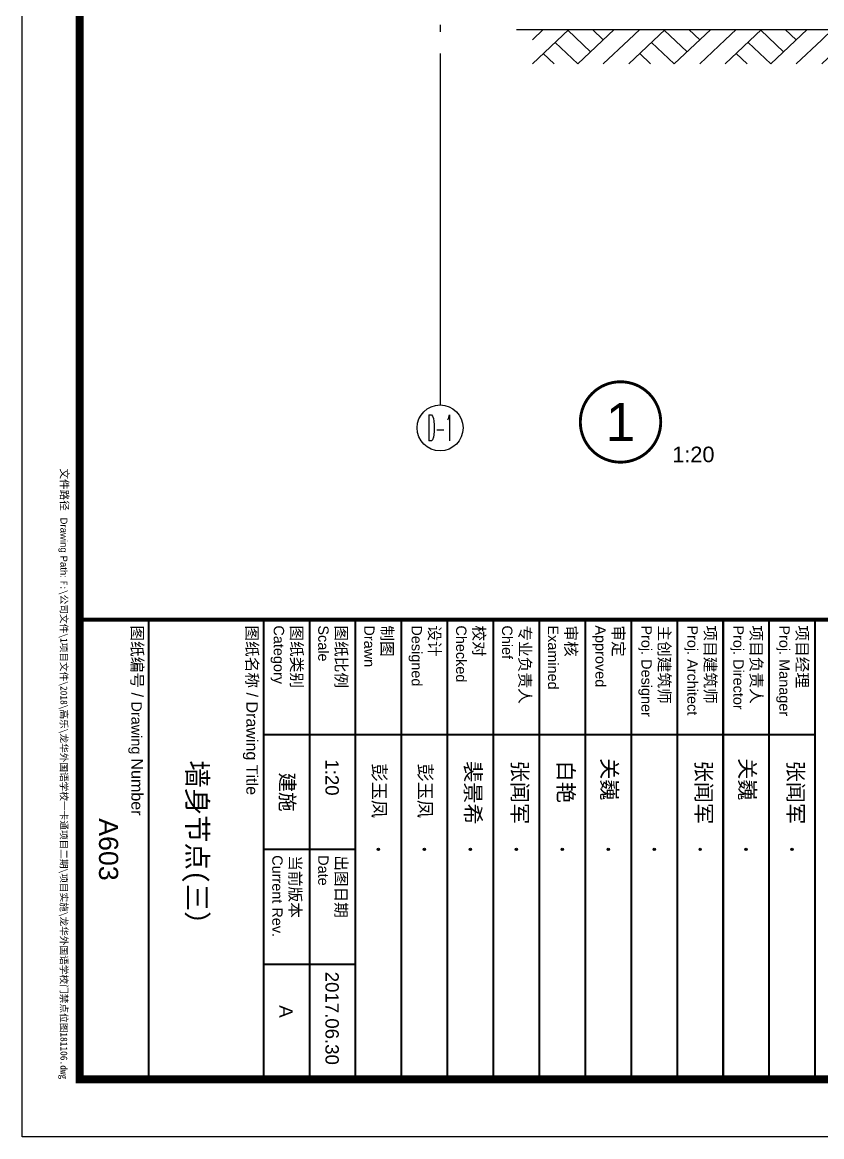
# Model space of a CAD drawing. Extents: x 447078 to 1776277, y 243534 to 519428.
# Drawn here: x 539685 to 542468, y 295999 to 299879 of the extents above; entities that cross this region are included whole.
import ezdxf
from ezdxf.enums import TextEntityAlignment as Align

# ---------------------------------------------------------------- set-up
doc = ezdxf.new("R2010")
doc.units = 0
doc.header["$LTSCALE"] = 1000
doc.header["$MEASUREMENT"] = 0
doc.linetypes.add('$2$CCDID0GLB00001', pattern=[30, 26.5, -1.5, 0.5, -1.5])
for name, color, linetype in [('$0$G-ANNO-TEXT', 33, 'Continuous'), ('$2$G-GRID', 1, '$2$CCDID0GLB00001'), ('A-SURF', 6, 'Continuous'), ('A-WALL-HATH', 8, 'Continuous'), ('AXIS_TEXT', 7, 'Continuous'), ('DIM_IDEN', 3, 'Continuous'), ('G-0-XREF', 2, 'Continuous'), ('G-GRID-DIMS', 123, 'Continuous'), ('G-GRID-IDEN', 103, 'Continuous'), ('PUB_TEXT', 7, 'Continuous'), ('图框CCDI_B0GA1+0.00$0$G-ANNO-TEXT', 33, 'Continuous'), ('图框CCDI_B0GA1+0.00$0$G-BORD', 3, 'Continuous')]:
    doc.layers.add(name, color=color, linetype=linetype)
doc.styles.add('$0$CCDI_T_G01', font='')
doc.styles.add('$0$CCDI_T_G03', font='')
doc.styles.add('_TCH_AXIS', font='COMPLEX', dxfattribs={"bigfont": 'GBCBIG'})
doc.styles.add('C-D_T0G_01', font='')
doc.styles.add('CCDI_T_G01', font='')
doc.styles.add('COMPLEX', font='COMPLEX')
doc.styles.add('图框CCDI_B0GA1+0.00$0$CCDI_T_G01', font='arial.ttf')
doc.styles.get('$0$CCDI_T_G01').set_extended_font_data('Arial')
doc.styles.get('$0$CCDI_T_G03').set_extended_font_data('SimHei')
doc.styles.get('C-D_T0G_01').set_extended_font_data('Arial')
doc.styles.get('CCDI_T_G01').set_extended_font_data('Arial')

# ---------------------------------------------------------------- blocks, each defined once
blk = doc.blocks.new('图框CCDI_B0GA1+0.00')
at = {"layer": '图框CCDI_B0GA1+0.00$0$G-BORD'}
for points in [[(79080, 13400, 1), (79120, 13400, 1)], [(79080, 12600, 1), (79120, 12600, 1)], [(79080, 11800, 1), (79120, 11800, 1)], [(79080, 11000, 1), (79120, 11000, 1)], [(79080, 10200, 1), (79120, 10200, 1)], [(79080, 9400, 1), (79120, 9400, 1)], [(79080, 8600, 1), (79120, 8600, 1)], [(79080, 7800, 1), (79120, 7800, 1)], [(79080, 7000, 1), (79120, 7000, 1)], [(79080, 6200, 1), (79120, 6200, 1)]]:
    blk.add_hatch(color=256, dxfattribs=at).paths.add_polyline_path(points)
blk.add_line((75100, 9600), (75100, 11600), dxfattribs=at)
blk.add_lwpolyline([(0, 59400), (84100, 59400), (84100, 0), (0, 0)], close=True, dxfattribs=at)
at = {"layer": '图框CCDI_B0GA1+0.00$0$G-BORD', "const_width": 140}
blk.add_lwpolyline([(3300, 58400), (83100, 58400), (83100, 1000), (3300, 1000)], close=True, dxfattribs=at)
at = {"layer": '图框CCDI_B0GA1+0.00$0$G-BORD'}
for points, const_width in [([(75100, 1000), (75100, 58400)], 70), ([(75100, 13800), (83100, 13800)], 35), ([(77100, 4200), (77100, 13800)], 35), ([(75100, 13000), (83100, 13000)], 35), ([(75100, 12200), (83100, 12200)], 35), ([(75100, 11400), (83100, 11400)], 35), ([(75100, 10600), (83100, 10600)], 35), ([(75100, 9800), (83100, 9800)], 35), ([(75100, 9000), (83100, 9000)], 35), ([(75100, 8200), (83100, 8200)], 35), ([(75100, 7400), (83100, 7400)], 35), ([(75100, 6600), (83100, 6600)], 35), ([(75100, 5800), (83100, 5800)], 35), ([(79100, 4200), (79100, 5800)], 35), ([(81100, 4200), (81100, 5800)], 35), ([(75100, 5000), (83100, 5000)], 35), ([(75100, 4200), (83100, 4200)], 35), ([(75100, 2200), (83100, 2200)], 35)]:
    blk.add_lwpolyline(points, dxfattribs=dict(at, const_width=const_width))
for centre in [(79100, 13400), (79100, 12600), (79100, 11800), (79100, 11000), (79100, 10200), (79100, 9400), (79100, 8600), (79100, 7800), (79100, 7000), (79100, 6200)]:
    blk.add_circle(centre, 20, dxfattribs=at)
at = {"layer": '图框CCDI_B0GA1+0.00$0$G-ANNO-TEXT', "style": '图框CCDI_B0GA1+0.00$0$CCDI_T_G01'}
for s, height, p in [('张闻军', 270.6, (77552, 13327)), ('关巍', 270.6, (77509, 12484)), ('张闻军', 270.6, (77552, 11727)), ('关巍', 270.6, (77509, 10084)), ('白艳', 270.6, (77552, 9327)), ('张闻军', 270.6, (77552, 8527)), ('裴景希', 270.6, (77561, 7710)), ('2017.06.30', 232, (81228, 5277)), ('A', 232, (81812, 4477))]:
    blk.add_text(s, height=height, dxfattribs=at).set_placement(p)
at = {"layer": '图框CCDI_B0GA1+0.00$0$G-ANNO-TEXT', "char_height": 200, "width": 1900, "attachment_point": 4, "line_spacing_factor": 0.96, "style": '图框CCDI_B0GA1+0.00$0$CCDI_T_G01'}
for s, insert in [('{\\fSimSun|b0|i0|c134|p54;项目经理\\P\\fArial|b0|i0|c0|p39;\\H0.9x;Proj. Manager}', (75200, 13400)), ('{\\fSimSun|b0|i0|c134|p54;项目负责人\\P\\fArial|b0|i0|c0|p39;\\H0.9x;Proj. Director}', (75200, 12600)), ('{\\fSimSun|b0|i0|c134|p54;项目建筑师\\P\\fArial|b0|i0|c0|p39;\\H0.9x;Proj. Architect}', (75200, 11800)), ('{\\fSimSun|b0|i0|c134|p54;主创建筑师\\P\\fArial|b0|i0|c0|p39;\\H0.9x;Proj. Designer}', (75200, 11000)), ('{\\fSimSun|b0|i0|c134|p54;审定\\P\\fArial|b0|i0|c0|p39;\\H0.9x;Approved}', (75200, 10200)), ('{\\fSimSun|b0|i0|c134|p54;审核\\P\\fArial|b0|i0|c0|p39;\\H0.9x;Examined}', (75200, 9400)), ('{\\fSimSun|b0|i0|c134|p54;专业负责人\\P\\fArial|b0|i0|c0|p39;\\H0.9x;Chief}', (75200, 8600)), ('{\\fSimSun|b0|i0|c134|p54;校对\\P\\fArial|b0|i0|c0|p39;\\H0.9x;Checked}', (75200, 7800)), ('{\\fSimSun|b0|i0|c134|p54;设计\\P\\fArial|b0|i0|c0|p39;\\H0.9x;Designed}', (75200, 7000)), ('{\\fSimSun|b0|i0|c134|p54;制图\\P\\fArial|b0|i0|c0|p39;\\H0.9x;Drawn}', (75200, 6200)), ('{\\fSimSun|b0|i0|c134|p54;图纸比例\\P\\fArial|b0|i0|c0|p39;\\H0.9x;Scale}', (75200, 5400)), ('{\\fSimSun|b0|i0|c134|p54;出图日期\\P\\fArial|b0|i0|c0|p39;\\H0.9x;Date}', (79200, 5400)), ('{\\fSimSun|b0|i0|c134|p6;图纸类别\\P\\fArial|b0|i0|c0|p34;\\H0.9x;Category}', (75200, 4600)), ('{\\fSimSun|b0|i0|c134|p6;当前版本\\P\\fArial|b0|i0|c0|p34;\\H0.9x;Current Rev.}', (79200, 4600))]:
    blk.add_mtext(s, dxfattribs=dict(at, insert=insert))
at = {"layer": '图框CCDI_B0GA1+0.00$0$G-ANNO-TEXT', "style": '图框CCDI_B0GA1+0.00$0$CCDI_T_G01'}
for s, insert, char_height, width, attachment_point in [('{\\fSimSun|b0|i0|c134|p2;建施}', (78100, 4600), 250, 2000, 5), ('{\\fSimSun|b0|i0|c134|p54;图纸名称} / Drawing Title', (75200, 4100), 200, 6902.13, 1), ('{\\fSimSun|b0|i0|c134|p6;图纸编号} / {\\H0.9x;Drawing }Number', (75200, 2100), 200, 6902.13, 1), ('{\\fSimSun|b0|i0|c134|p6;\\H0.9x;文件路径}  {\\H0.8x;Drawing Path: \\fSimHei|b0|i0|c134|p2;F:\\公司文件\\1项目文件\\2018\\高乐\\龙华外国语学校一卡通项目二期\\项目实施\\龙华外国语学校门禁点位图181106.dwg}', (83100, 800), 150, 39400, 3)]:
    blk.add_mtext(s, dxfattribs=dict(at, insert=insert, char_height=char_height, width=width, attachment_point=attachment_point))
blk = doc.blocks.new('_AXISO')
blk.add_circle((0, 0), 0.5)
at = {"layer": 'AXIS_TEXT', "style": 'COMPLEX', "width": 1.041667}
blk.add_attdef('A', text='', height=0.56, dxfattribs=at).set_placement((-0.25, -0.28), (0.25, -0.28), align=Align.FIT)
blk = doc.blocks.new('$LinePat$素土夯实')
at = {"color": 0}
for p, q in [((0, -210), (210, 0)), ((120, -300), (420, 0)), ((420, 0), (607.5, -187.5)), ((495, -300), (795, 0)), ((615, 0), (705, -90)), ((315, -105), (502.5, -292.5)), ((210, -210), (300, -300)), ((705, -300), (795, -210))]:
    blk.add_line(p, q, dxfattribs=at)

msp = doc.modelspace()

# ---------------------------------------------------------------- linework, layer by layer
at = {"layer": '$2$G-GRID', "ltscale": 0.05}
msp.add_lwpolyline([(541139.8, 310270.4), (541139.8, 298643)], dxfattribs=at)
at = {"layer": 'A-SURF'}
msp.add_lwpolyline([(541405.7, 299853.8), (543139.8, 299853.8)], dxfattribs=at)
at = {"layer": 'DIM_IDEN', "const_width": 10}
msp.add_lwpolyline([(541907.8, 298487.4, 1), (541627.8, 298487.4, 1)], format="xyb", close=True, dxfattribs=at)
at = {"layer": 'G-GRID-DIMS'}
msp.add_line((541139.8, 298643), (541139.8, 298546.7), dxfattribs=at)

# ---------------------------------------------------------------- block references
at = {"layer": 'A-WALL-HATH', "xscale": 0.4224040015400597, "yscale": 0.4, "zscale": 0.4, "rotation": 180}
for p in [(541796.6, 299733.8), (542132.4, 299733.8), (542468.2, 299733.8), (542804, 299733.8)]:
    msp.add_blockref('$LinePat$素土夯实', p, dxfattribs=at)
at = {"layer": 'G-0-XREF', "xscale": 0.2, "yscale": 0.2, "zscale": 0.2, "rotation": 270}
msp.add_blockref('图框CCDI_B0GA1+0.00', (539685.1, 312819.2), dxfattribs=at)
at = {"layer": 'G-GRID-DIMS'}
ref = msp.add_blockref('_AXISO', (541139.8, 298466.7), dxfattribs=dict(at, xscale=160, yscale=160, zscale=160))
ref.add_attrib('A', 'D-1', dxfattribs={"layer": 'G-GRID-IDEN', "height": 90.51, "style": '_TCH_AXIS', "width": 0.368421}).set_placement((541094.6, 298421.5), (541185.1, 298421.5), align=Align.FIT)

# ---------------------------------------------------------------- texts
at = {"layer": '$0$G-ANNO-TEXT', "style": '$0$CCDI_T_G01'}
for s, p in [('1:20', (540740.6, 297312.8)), ('彭玉凤', (540904.9, 297298.5)), ('彭玉凤', (541064.9, 297298.5))]:
    msp.add_text(s, height=46.39, rotation=270, dxfattribs=at).set_placement(p)
at = {"layer": '$0$G-ANNO-TEXT', "attachment_point": 5, "rotation": 270, "line_spacing_factor": 0.9}
for s, insert, char_height, width, style in [('墙身节点(三）', (540285.1, 296999.2), 70, 1600, '$0$CCDI_T_G03'), ('A603', (539985.1, 296999.2), 66.67, 1066.667, '$0$CCDI_T_G01')]:
    msp.add_mtext(s, dxfattribs=dict(at, insert=insert, char_height=char_height, width=width, style=style))
at = {"layer": 'PUB_TEXT', "style": 'C-D_T0G_01', "width": 0.995924}
msp.add_text('1', height=132.9, dxfattribs=at).set_placement((541716.4, 298421), (541819.2, 298421), align=Align.FIT)
at = {"layer": 'PUB_TEXT', "style": 'CCDI_T_G01'}
msp.add_text('1:20', height=54.12, dxfattribs=at).set_placement((541947.8, 298347.4))

doc.saveas('drawing.dxf')
